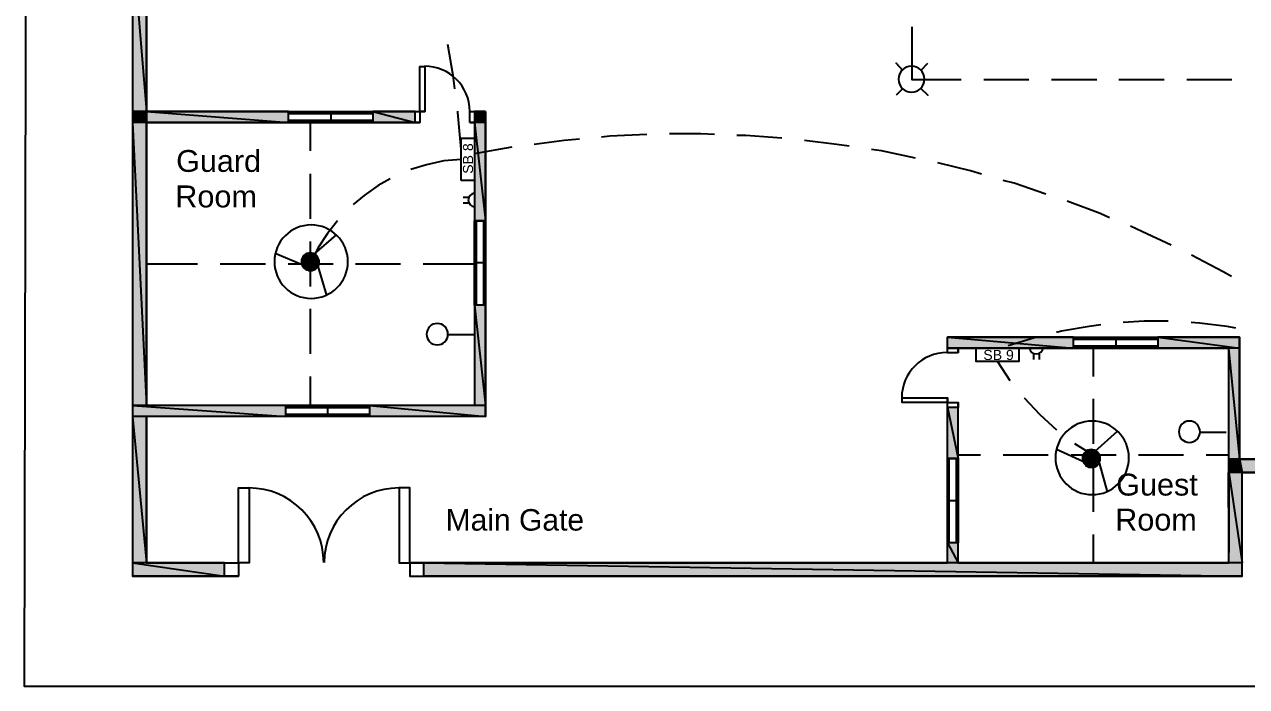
# Model space of a CAD drawing. Header units: millimetres. Extents: x 328 to 573, y 11 to 208.
# Drawn here: x 327.9 to 437, y 11.1 to 70.3 of the extents above; entities that cross this region are included whole.
import ezdxf

# ---------------------------------------------------------------- set-up
doc = ezdxf.new("R2010")
doc.units = ezdxf.units.MM
doc.styles.add('Arial$001H0', font='arial.ttf')

msp = doc.modelspace()

# ---------------------------------------------------------------- hatches: boundary and pattern name
at = {"true_color": 0x636466}
h = msp.add_hatch(color=251, dxfattribs=at)
h.paths.add_polyline_path([(338.8, 77.59), (337.57, 77.59), (338.8, 62.48)])
h.paths.add_polyline_path([(337.57, 77.59), (338.8, 62.48), (337.57, 62.48)])
h = msp.add_hatch(color=251, dxfattribs=at)
h.paths.add_polyline_path([(338.8, 62.48), (337.57, 62.48), (338.8, 61.51)])
h.paths.add_polyline_path([(337.57, 62.48), (338.8, 61.51), (337.57, 61.51)])
h = msp.add_hatch(color=251, dxfattribs=at)
h.paths.add_polyline_path([(351.5, 62.48), (338.8, 62.48), (351.5, 61.51)])
h.paths.add_polyline_path([(338.8, 62.48), (351.5, 61.51), (338.8, 61.51)])
h = msp.add_hatch(color=251, dxfattribs=at)
h.paths.add_polyline_path([(362.8, 62.48), (359.03, 62.48), (362.8, 61.51)])
h.paths.add_polyline_path([(359.03, 62.48), (362.8, 61.51), (359.03, 61.51)])
h = msp.add_hatch(color=251, dxfattribs=at)
h.paths.add_polyline_path([(369.06, 62.48), (368.09, 62.48), (369.06, 61.51)])
h.paths.add_polyline_path([(368.09, 62.48), (369.06, 61.51), (368.09, 61.51)])
h = msp.add_hatch(color=251, dxfattribs=at)
h.paths.add_polyline_path([(338.8, 61.51), (337.57, 61.51), (338.8, 36.23)])
h.paths.add_polyline_path([(337.57, 61.51), (338.8, 36.23), (337.57, 36.23)])
h = msp.add_hatch(color=251, dxfattribs=at)
h.paths.add_polyline_path([(369.06, 61.51), (368.09, 61.51), (369.06, 52.74)])
h.paths.add_polyline_path([(368.09, 61.51), (369.06, 52.74), (368.09, 52.74)])
at = {"true_color": 0x000007}
h = msp.add_hatch(color=7, dxfattribs=at)
h.paths.add_polyline_path([(353.44, 49.31), (352.72, 49.31), (353.44, 49.19)])
h.paths.add_polyline_path([(352.72, 49.31), (353.44, 49.19), (352.68, 49.19)])
h = msp.add_hatch(color=7, dxfattribs=at)
h.paths.add_polyline_path([(353.44, 49.19), (352.68, 49.19), (353.44, 49.06)])
h.paths.add_polyline_path([(352.68, 49.19), (353.44, 49.06), (352.68, 49.06)])
h = msp.add_hatch(color=7, dxfattribs=at)
h.paths.add_polyline_path([(353.44, 49.44), (352.77, 49.44), (353.44, 49.31)])
h.paths.add_polyline_path([(352.77, 49.44), (353.44, 49.31), (352.72, 49.31)])
h = msp.add_hatch(color=7, dxfattribs=at)
h.paths.add_polyline_path([(353.44, 49.57), (352.85, 49.57), (353.44, 49.44)])
h.paths.add_polyline_path([(352.85, 49.57), (353.44, 49.44), (352.77, 49.44)])
h = msp.add_hatch(color=7, dxfattribs=at)
h.paths.add_polyline_path([(353.44, 49.65), (352.94, 49.65), (353.44, 49.57)])
h.paths.add_polyline_path([(352.94, 49.65), (353.44, 49.57), (352.85, 49.57)])
h = msp.add_hatch(color=7, dxfattribs=at)
h.paths.add_polyline_path([(353.44, 49.74), (353.06, 49.74), (353.44, 49.65)])
h.paths.add_polyline_path([(353.06, 49.74), (353.44, 49.65), (352.94, 49.65)])
h = msp.add_hatch(color=7, dxfattribs=at)
h.paths.add_polyline_path([(353.44, 49.78), (353.19, 49.78), (353.44, 49.74)])
h.paths.add_polyline_path([(353.19, 49.78), (353.44, 49.74), (353.06, 49.74)])
h = msp.add_hatch(color=7, dxfattribs=at)
h.paths.add_polyline_path([(353.44, 49.82), (353.32, 49.82), (353.44, 49.78)])
h.paths.add_polyline_path([(353.32, 49.82), (353.44, 49.78), (353.19, 49.78)])
h = msp.add_hatch(color=7, dxfattribs=at)
h.paths.add_polyline_path([(353.57, 49.82), (353.44, 49.82), (353.7, 49.78)])
h.paths.add_polyline_path([(353.44, 49.82), (353.7, 49.78), (353.44, 49.78)])
h = msp.add_hatch(color=7, dxfattribs=at)
h.paths.add_polyline_path([(353.7, 49.78), (353.44, 49.78), (353.82, 49.74)])
h.paths.add_polyline_path([(353.44, 49.78), (353.82, 49.74), (353.44, 49.74)])
h = msp.add_hatch(color=7, dxfattribs=at)
h.paths.add_polyline_path([(353.82, 49.74), (353.44, 49.74), (353.82, 49.65)])
h.paths.add_polyline_path([(353.44, 49.74), (353.82, 49.65), (353.44, 49.65)])
h = msp.add_hatch(color=7, dxfattribs=at)
h.paths.add_polyline_path([(353.82, 49.65), (353.44, 49.65), (353.65, 49.31)])
h.paths.add_polyline_path([(353.44, 49.65), (353.65, 49.31), (353.44, 49.31)])
h = msp.add_hatch(color=7, dxfattribs=at)
h.paths.add_polyline_path([(353.65, 49.31), (353.44, 49.31), (353.57, 49.19)])
h.paths.add_polyline_path([(353.44, 49.31), (353.57, 49.19), (353.44, 49.19)])
h = msp.add_hatch(color=7, dxfattribs=at)
h.paths.add_polyline_path([(353.57, 49.19), (353.44, 49.19), (353.53, 49.06)])
h.paths.add_polyline_path([(353.44, 49.19), (353.53, 49.06), (353.44, 49.06)])
h = msp.add_hatch(color=7, dxfattribs=at)
h.paths.add_polyline_path([(354.21, 49.19), (353.57, 49.19), (354.21, 49.06)])
h.paths.add_polyline_path([(353.57, 49.19), (354.21, 49.06), (353.53, 49.06)])
h = msp.add_hatch(color=7, dxfattribs=at)
h.paths.add_polyline_path([(354.16, 49.31), (353.65, 49.31), (354.21, 49.19)])
h.paths.add_polyline_path([(353.65, 49.31), (354.21, 49.19), (353.57, 49.19)])
h = msp.add_hatch(color=7, dxfattribs=at)
h.paths.add_polyline_path([(354.12, 49.44), (353.7, 49.44), (354.16, 49.31)])
h.paths.add_polyline_path([(353.7, 49.44), (354.16, 49.31), (353.65, 49.31)])
h = msp.add_hatch(color=7, dxfattribs=at)
h.paths.add_polyline_path([(354.04, 49.57), (353.74, 49.57), (354.12, 49.44)])
h.paths.add_polyline_path([(353.74, 49.57), (354.12, 49.44), (353.7, 49.44)])
h = msp.add_hatch(color=7, dxfattribs=at)
h.paths.add_polyline_path([(353.95, 49.65), (353.82, 49.65), (354.04, 49.57)])
h.paths.add_polyline_path([(353.82, 49.65), (354.04, 49.57), (353.74, 49.57)])
for points in [[(353.82, 49.74), (353.95, 49.65), (353.82, 49.65)], [(353.44, 48.98), (353.49, 48.98), (353.44, 48.89)], [(423.17, 31.87), (423.34, 31.87), (423.34, 31.79)], [(423.34, 30.77), (423.46, 30.77), (423.38, 30.73)]]:
    msp.add_hatch(color=7, dxfattribs=at).paths.add_polyline_path(points)
h = msp.add_hatch(color=7, dxfattribs=at)
h.paths.add_polyline_path([(353.44, 49.06), (352.68, 49.06), (353.44, 48.98)])
h.paths.add_polyline_path([(352.68, 49.06), (353.44, 48.98), (352.68, 48.98)])
h = msp.add_hatch(color=7, dxfattribs=at)
h.paths.add_polyline_path([(353.44, 48.98), (352.68, 48.98), (353.44, 48.89)])
h.paths.add_polyline_path([(352.68, 48.98), (353.44, 48.89), (352.68, 48.89)])
h = msp.add_hatch(color=7, dxfattribs=at)
h.paths.add_polyline_path([(353.44, 48.89), (352.68, 48.89), (353.44, 48.72)])
h.paths.add_polyline_path([(352.68, 48.89), (353.44, 48.72), (352.72, 48.72)])
h = msp.add_hatch(color=7, dxfattribs=at)
h.paths.add_polyline_path([(353.44, 48.72), (352.72, 48.72), (353.44, 48.59)])
h.paths.add_polyline_path([(352.72, 48.72), (353.44, 48.59), (352.81, 48.59)])
h = msp.add_hatch(color=7, dxfattribs=at)
h.paths.add_polyline_path([(353.44, 48.59), (352.81, 48.59), (353.44, 48.51)])
h.paths.add_polyline_path([(352.81, 48.59), (353.44, 48.51), (352.89, 48.51)])
h = msp.add_hatch(color=7, dxfattribs=at)
h.paths.add_polyline_path([(353.44, 48.51), (352.89, 48.51), (353.44, 48.38)])
h.paths.add_polyline_path([(352.89, 48.51), (353.44, 48.38), (353.02, 48.38)])
h = msp.add_hatch(color=7, dxfattribs=at)
h.paths.add_polyline_path([(353.44, 48.38), (353.02, 48.38), (353.44, 48.34)])
h.paths.add_polyline_path([(353.02, 48.38), (353.44, 48.34), (353.15, 48.34)])
h = msp.add_hatch(color=7, dxfattribs=at)
h.paths.add_polyline_path([(353.44, 48.34), (353.15, 48.34), (353.44, 48.3)])
h.paths.add_polyline_path([(353.15, 48.34), (353.44, 48.3), (353.27, 48.3)])
h = msp.add_hatch(color=7, dxfattribs=at)
h.paths.add_polyline_path([(353.44, 48.3), (353.27, 48.3)])
h.paths.add_polyline_path([(353.27, 48.3), (353.44, 48.3), (353.32, 48.3)])
h = msp.add_hatch(color=7, dxfattribs=at)
h.paths.add_polyline_path([(353.32, 48.3), (353.44, 48.3), (353.44, 48.26)])
h.paths.add_polyline_path([(353.44, 48.3), (353.44, 48.26), (353.57, 48.3)])
h = msp.add_hatch(color=7, dxfattribs=at)
h.paths.add_polyline_path([(353.53, 49.06), (353.44, 49.06), (353.49, 48.98)])
h.paths.add_polyline_path([(353.44, 49.06), (353.49, 48.98), (353.44, 48.98)])
h = msp.add_hatch(color=7, dxfattribs=at)
h.paths.add_polyline_path([(354.21, 48.98), (353.49, 48.98), (354.21, 48.89)])
h.paths.add_polyline_path([(353.49, 48.98), (354.21, 48.89), (353.44, 48.89)])
h = msp.add_hatch(color=7, dxfattribs=at)
h.paths.add_polyline_path([(354.21, 48.89), (353.44, 48.89), (354.16, 48.72)])
h.paths.add_polyline_path([(353.44, 48.89), (354.16, 48.72), (353.44, 48.72)])
h = msp.add_hatch(color=7, dxfattribs=at)
h.paths.add_polyline_path([(354.16, 48.72), (353.44, 48.72), (354.08, 48.59)])
h.paths.add_polyline_path([(353.44, 48.72), (354.08, 48.59), (353.44, 48.59)])
h = msp.add_hatch(color=7, dxfattribs=at)
h.paths.add_polyline_path([(354.08, 48.59), (353.44, 48.59), (353.99, 48.51)])
h.paths.add_polyline_path([(353.44, 48.59), (353.99, 48.51), (353.44, 48.51)])
h = msp.add_hatch(color=7, dxfattribs=at)
h.paths.add_polyline_path([(353.99, 48.51), (353.44, 48.51), (353.87, 48.38)])
h.paths.add_polyline_path([(353.44, 48.51), (353.87, 48.38), (353.44, 48.38)])
h = msp.add_hatch(color=7, dxfattribs=at)
h.paths.add_polyline_path([(353.87, 48.38), (353.44, 48.38), (353.74, 48.34)])
h.paths.add_polyline_path([(353.44, 48.38), (353.74, 48.34), (353.44, 48.34)])
h = msp.add_hatch(color=7, dxfattribs=at)
h.paths.add_polyline_path([(353.74, 48.34), (353.44, 48.34), (353.61, 48.3)])
h.paths.add_polyline_path([(353.44, 48.34), (353.61, 48.3), (353.44, 48.3)])
h = msp.add_hatch(color=7, dxfattribs=at)
h.paths.add_polyline_path([(353.57, 48.3), (353.44, 48.3)])
h.paths.add_polyline_path([(353.57, 48.3), (353.44, 48.3), (353.61, 48.3)])
h = msp.add_hatch(color=7, dxfattribs=at)
h.paths.add_polyline_path([(354.21, 49.06), (353.53, 49.06), (354.21, 48.98)])
h.paths.add_polyline_path([(353.53, 49.06), (354.21, 48.98), (353.49, 48.98)])
at = {"true_color": 0x636466}
h = msp.add_hatch(color=251, dxfattribs=at)
h.paths.add_polyline_path([(369.06, 45.21), (368.09, 45.21), (369.06, 36.23)])
h.paths.add_polyline_path([(368.09, 45.21), (369.06, 36.23), (368.09, 36.23)])
h = msp.add_hatch(color=251, dxfattribs=at)
h.paths.add_polyline_path([(421.56, 42.33), (410.3, 42.33), (421.56, 41.36)])
h.paths.add_polyline_path([(410.3, 42.33), (421.56, 41.36), (410.3, 41.36)])
h = msp.add_hatch(color=251, dxfattribs=at)
h.paths.add_polyline_path([(436.37, 42.33), (429.09, 42.33), (436.37, 41.36)])
h.paths.add_polyline_path([(429.09, 42.33), (436.37, 41.36), (429.09, 41.36)])
h = msp.add_hatch(color=251, dxfattribs=at)
h.paths.add_polyline_path([(436.37, 41.36), (435.4, 41.36), (436.37, 31.45)])
h.paths.add_polyline_path([(435.4, 41.36), (436.37, 31.45), (435.4, 31.45)])
h = msp.add_hatch(color=251, dxfattribs=at)
h.paths.add_polyline_path([(351.24, 36.23), (337.57, 36.23), (351.24, 35.26)])
h.paths.add_polyline_path([(337.57, 36.23), (351.24, 35.26), (337.57, 35.26)])
h = msp.add_hatch(color=251, dxfattribs=at)
h.paths.add_polyline_path([(369.06, 36.23), (358.73, 36.23), (369.06, 35.26)])
h.paths.add_polyline_path([(358.73, 36.23), (369.06, 35.26), (358.73, 35.26)])
h = msp.add_hatch(color=251, dxfattribs=at)
h.paths.add_polyline_path([(411.27, 36.06), (410.3, 36.06), (411.27, 31.49)])
h.paths.add_polyline_path([(410.3, 36.06), (411.27, 31.49), (410.3, 31.49)])
h = msp.add_hatch(color=251, dxfattribs=at)
h.paths.add_polyline_path([(338.8, 35.26), (337.57, 35.26), (338.8, 22.18)])
h.paths.add_polyline_path([(337.57, 35.26), (338.8, 22.18), (337.57, 22.18)])
at = {"true_color": 0x000007}
h = msp.add_hatch(color=7, dxfattribs=at)
h.paths.add_polyline_path([(423.34, 31.79), (422.45, 31.79), (423.34, 31.62)])
h.paths.add_polyline_path([(422.45, 31.79), (423.34, 31.62), (422.4, 31.62)])
h = msp.add_hatch(color=7, dxfattribs=at)
h.paths.add_polyline_path([(423.17, 31.87), (422.49, 31.87), (423.34, 31.79)])
h.paths.add_polyline_path([(422.49, 31.87), (423.34, 31.79), (422.45, 31.79)])
h = msp.add_hatch(color=7, dxfattribs=at)
h.paths.add_polyline_path([(423, 32), (422.57, 32), (423.12, 31.92)])
h.paths.add_polyline_path([(422.57, 32), (423.12, 31.92), (422.49, 31.92)])
h = msp.add_hatch(color=7, dxfattribs=at)
h.paths.add_polyline_path([(423.12, 31.92), (422.49, 31.92), (423.17, 31.87)])
h.paths.add_polyline_path([(422.49, 31.92), (423.17, 31.87), (422.49, 31.87)])
h = msp.add_hatch(color=7, dxfattribs=at)
h.paths.add_polyline_path([(422.95, 32.04), (422.62, 32.04), (423, 32)])
h.paths.add_polyline_path([(422.62, 32.04), (423, 32), (422.57, 32)])
h = msp.add_hatch(color=7, dxfattribs=at)
h.paths.add_polyline_path([(422.87, 32.08), (422.66, 32.08), (422.95, 32.04)])
h.paths.add_polyline_path([(422.66, 32.08), (422.95, 32.04), (422.62, 32.04)])
h = msp.add_hatch(color=7, dxfattribs=at)
h.paths.add_polyline_path([(422.79, 32.13), (422.7, 32.13), (422.87, 32.08)])
h.paths.add_polyline_path([(422.7, 32.13), (422.87, 32.08), (422.66, 32.08)])
h = msp.add_hatch(color=7, dxfattribs=at)
h.paths.add_polyline_path([(423.34, 32.21), (422.83, 32.21), (423.34, 32.13)])
h.paths.add_polyline_path([(422.83, 32.21), (423.34, 32.13), (422.74, 32.13)])
h = msp.add_hatch(color=7, dxfattribs=at)
h.paths.add_polyline_path([(423.34, 32.13), (422.74, 32.13)])
h.paths.add_polyline_path([(422.74, 32.13), (423.34, 32.13), (422.79, 32.13)])
h = msp.add_hatch(color=7, dxfattribs=at)
h.paths.add_polyline_path([(423.34, 32.13), (422.79, 32.13), (423.34, 32.08)])
h.paths.add_polyline_path([(422.79, 32.13), (423.34, 32.08), (422.87, 32.08)])
h = msp.add_hatch(color=7, dxfattribs=at)
h.paths.add_polyline_path([(423.34, 32.25), (422.95, 32.25), (423.34, 32.21)])
h.paths.add_polyline_path([(422.95, 32.25), (423.34, 32.21), (422.83, 32.21)])
h = msp.add_hatch(color=7, dxfattribs=at)
h.paths.add_polyline_path([(423.34, 32.08), (422.87, 32.08), (423.34, 32.04)])
h.paths.add_polyline_path([(422.87, 32.08), (423.34, 32.04), (422.95, 32.04)])
h = msp.add_hatch(color=7, dxfattribs=at)
h.paths.add_polyline_path([(423.21, 32.25), (423.08, 32.25), (423.34, 32.25)])
h.paths.add_polyline_path([(423.08, 32.25), (423.34, 32.25), (423, 32.25)])
h.paths.add_polyline_path([(423.34, 32.25), (423, 32.25), (422.95, 32.25)])
h = msp.add_hatch(color=7, dxfattribs=at)
h.paths.add_polyline_path([(423.34, 32.04), (422.95, 32.04), (423.34, 32)])
h.paths.add_polyline_path([(422.95, 32.04), (423.34, 32), (423, 32)])
h = msp.add_hatch(color=7, dxfattribs=at)
h.paths.add_polyline_path([(423.34, 32), (423, 32), (423.34, 31.92)])
h.paths.add_polyline_path([(423, 32), (423.34, 31.92), (423.12, 31.92)])
h = msp.add_hatch(color=7, dxfattribs=at)
h.paths.add_polyline_path([(423.34, 31.92), (423.12, 31.92), (423.34, 31.87)])
h.paths.add_polyline_path([(423.12, 31.92), (423.34, 31.87), (423.17, 31.87)])
h = msp.add_hatch(color=7, dxfattribs=at)
h.paths.add_polyline_path([(423.46, 32.21), (423.34, 32.25)])
h.paths.add_polyline_path([(423.34, 32.25), (423.46, 32.21), (423.34, 32.21)])
h = msp.add_hatch(color=7, dxfattribs=at)
h.paths.add_polyline_path([(423.46, 32.21), (423.34, 32.21), (423.59, 32.13)])
h.paths.add_polyline_path([(423.34, 32.21), (423.59, 32.13), (423.34, 32.13)])
h = msp.add_hatch(color=7, dxfattribs=at)
h.paths.add_polyline_path([(423.63, 32.13), (423.34, 32.13)])
h.paths.add_polyline_path([(423.63, 32.13), (423.34, 32.13), (423.59, 32.13)])
h = msp.add_hatch(color=7, dxfattribs=at)
h.paths.add_polyline_path([(423.63, 32.13), (423.34, 32.13), (423.67, 32.08)])
h.paths.add_polyline_path([(423.34, 32.13), (423.67, 32.08), (423.34, 32.08)])
h = msp.add_hatch(color=7, dxfattribs=at)
h.paths.add_polyline_path([(423.67, 32.08), (423.34, 32.08), (423.72, 32.04)])
h.paths.add_polyline_path([(423.34, 32.08), (423.72, 32.04), (423.34, 32.04)])
h = msp.add_hatch(color=7, dxfattribs=at)
h.paths.add_polyline_path([(423.72, 32.04), (423.34, 32.04), (423.76, 32)])
h.paths.add_polyline_path([(423.34, 32.04), (423.76, 32), (423.34, 32)])
h = msp.add_hatch(color=7, dxfattribs=at)
h.paths.add_polyline_path([(423.76, 32), (423.34, 32), (423.8, 31.92)])
h.paths.add_polyline_path([(423.34, 32), (423.8, 31.92), (423.34, 31.92)])
h = msp.add_hatch(color=7, dxfattribs=at)
h.paths.add_polyline_path([(423.8, 31.92), (423.34, 31.92), (423.84, 31.87)])
h.paths.add_polyline_path([(423.34, 31.92), (423.84, 31.87), (423.34, 31.87)])
h = msp.add_hatch(color=7, dxfattribs=at)
h.paths.add_polyline_path([(423.84, 31.87), (423.34, 31.87), (423.89, 31.79)])
h.paths.add_polyline_path([(423.34, 31.87), (423.89, 31.79), (423.34, 31.79)])
h = msp.add_hatch(color=7, dxfattribs=at)
h.paths.add_polyline_path([(423.89, 31.79), (423.34, 31.79), (423.93, 31.62)])
h.paths.add_polyline_path([(423.34, 31.79), (423.93, 31.62), (423.34, 31.62)])
h = msp.add_hatch(color=7, dxfattribs=at)
h.paths.add_polyline_path([(423.34, 31.62), (422.4, 31.62), (423.34, 31.49)])
h.paths.add_polyline_path([(422.4, 31.62), (423.34, 31.49), (422.36, 31.49)])
h = msp.add_hatch(color=7, dxfattribs=at)
h.paths.add_polyline_path([(423.34, 31.49), (422.36, 31.49), (423.34, 31.37)])
h.paths.add_polyline_path([(422.36, 31.49), (423.34, 31.37), (422.4, 31.37)])
h = msp.add_hatch(color=7, dxfattribs=at)
h.paths.add_polyline_path([(423.34, 31.37), (422.4, 31.37), (423.34, 31.2)])
h.paths.add_polyline_path([(422.4, 31.37), (423.34, 31.2), (422.45, 31.2)])
h = msp.add_hatch(color=7, dxfattribs=at)
h.paths.add_polyline_path([(423.34, 31.2), (422.45, 31.2), (423.34, 31.07)])
h.paths.add_polyline_path([(422.45, 31.2), (423.34, 31.07), (422.49, 31.07)])
h = msp.add_hatch(color=7, dxfattribs=at)
h.paths.add_polyline_path([(423.34, 31.07), (422.49, 31.07), (423.34, 30.98)])
h.paths.add_polyline_path([(422.49, 31.07), (423.34, 30.98), (422.57, 30.98)])
h = msp.add_hatch(color=7, dxfattribs=at)
h.paths.add_polyline_path([(423.34, 30.98), (422.57, 30.98), (423.34, 30.86)])
h.paths.add_polyline_path([(422.57, 30.98), (423.34, 30.86), (422.66, 30.86)])
h = msp.add_hatch(color=7, dxfattribs=at)
h.paths.add_polyline_path([(423.34, 30.86), (422.66, 30.86), (423.34, 30.81)])
h.paths.add_polyline_path([(422.66, 30.86), (423.34, 30.81), (422.79, 30.81)])
h = msp.add_hatch(color=7, dxfattribs=at)
h.paths.add_polyline_path([(423.34, 30.81), (422.79, 30.81), (423.34, 30.73)])
h.paths.add_polyline_path([(422.79, 30.81), (423.34, 30.73), (422.91, 30.73)])
h.paths.add_polyline_path([(423.34, 30.73), (422.91, 30.73), (423, 30.73)])
h = msp.add_hatch(color=7, dxfattribs=at)
h.paths.add_polyline_path([(423, 30.73), (423.08, 30.73), (423.25, 30.73)])
h.paths.add_polyline_path([(423.08, 30.73), (423.25, 30.73), (423.21, 30.69)])
h = msp.add_hatch(color=7, dxfattribs=at)
h.paths.add_polyline_path([(423.93, 31.62), (423.34, 31.62), (423.93, 31.49)])
h.paths.add_polyline_path([(423.34, 31.62), (423.93, 31.49), (423.34, 31.49)])
h = msp.add_hatch(color=7, dxfattribs=at)
h.paths.add_polyline_path([(423.93, 31.49), (423.34, 31.49), (423.93, 31.32)])
h.paths.add_polyline_path([(423.34, 31.49), (423.93, 31.32), (423.34, 31.32)])
h = msp.add_hatch(color=7, dxfattribs=at)
h.paths.add_polyline_path([(423.93, 31.32), (423.34, 31.32), (423.89, 31.2)])
h.paths.add_polyline_path([(423.34, 31.32), (423.89, 31.2), (423.34, 31.2)])
h = msp.add_hatch(color=7, dxfattribs=at)
h.paths.add_polyline_path([(423.89, 31.2), (423.34, 31.2), (423.8, 31.07)])
h.paths.add_polyline_path([(423.34, 31.2), (423.8, 31.07), (423.34, 31.07)])
h = msp.add_hatch(color=7, dxfattribs=at)
h.paths.add_polyline_path([(423.8, 31.07), (423.34, 31.07), (423.72, 30.94)])
h.paths.add_polyline_path([(423.34, 31.07), (423.72, 30.94), (423.34, 30.94)])
h = msp.add_hatch(color=7, dxfattribs=at)
h.paths.add_polyline_path([(423.72, 30.94), (423.34, 30.94), (423.63, 30.86)])
h.paths.add_polyline_path([(423.34, 30.94), (423.63, 30.86), (423.34, 30.86)])
h = msp.add_hatch(color=7, dxfattribs=at)
h.paths.add_polyline_path([(423.63, 30.86), (423.34, 30.86), (423.46, 30.77)])
h.paths.add_polyline_path([(423.34, 30.86), (423.46, 30.77), (423.34, 30.77)])
h = msp.add_hatch(color=7, dxfattribs=at)
h.paths.add_polyline_path([(423.38, 30.73), (423.34, 30.73)])
h.paths.add_polyline_path([(423.38, 30.73), (423.34, 30.73), (423.34, 30.77)])
at = {"true_color": 0x636466}
h = msp.add_hatch(color=251, dxfattribs=at)
h.paths.add_polyline_path([(435.44, 31.45), (435.4, 31.45), (435.44, 30.26)])
h.paths.add_polyline_path([(435.4, 31.45), (435.44, 30.26), (435.4, 30.26)])
h = msp.add_hatch(color=251, dxfattribs=at)
h.paths.add_polyline_path([(436.37, 31.45), (435.44, 31.45), (436.63, 30.26)])
h.paths.add_polyline_path([(435.44, 31.45), (436.63, 30.26), (435.44, 30.26)])
h = msp.add_hatch(color=251, dxfattribs=at)
h.paths.add_polyline_path([(524.05, 31.45), (436.37, 31.45), (524.05, 30.26)])
h.paths.add_polyline_path([(436.37, 31.45), (524.05, 30.26), (436.63, 30.26)])
h = msp.add_hatch(color=251, dxfattribs=at)
h.paths.add_polyline_path([(435.4, 30.26), (435.4, 23.96), (435.44, 23.96)])
h.paths.add_polyline_path([(435.4, 23.96), (435.44, 23.96), (435.4, 22.18)])
msp.add_hatch(color=251, dxfattribs=at).paths.add_polyline_path([(435.4, 30.26), (435.44, 30.26), (435.44, 23.96)])
h = msp.add_hatch(color=251, dxfattribs=at)
h.paths.add_polyline_path([(436.63, 30.26), (435.44, 30.26), (436.63, 22.18)])
h.paths.add_polyline_path([(435.44, 30.26), (436.63, 22.18), (435.44, 22.18)])
h = msp.add_hatch(color=251, dxfattribs=at)
h.paths.add_polyline_path([(411.27, 23.96), (410.3, 23.96), (411.27, 22.18)])
h.paths.add_polyline_path([(410.3, 23.96), (411.27, 22.18), (410.3, 22.18)])
h = msp.add_hatch(color=251, dxfattribs=at)
h.paths.add_polyline_path([(345.78, 22.18), (337.57, 22.18), (345.78, 20.99)])
h.paths.add_polyline_path([(337.57, 22.18), (345.78, 20.99), (337.57, 20.99)])
h = msp.add_hatch(color=251, dxfattribs=at)
h.paths.add_polyline_path([(436.63, 22.18), (363.56, 22.18), (436.63, 20.99)])
h.paths.add_polyline_path([(363.56, 22.18), (436.63, 20.99), (363.56, 20.99)])

# ---------------------------------------------------------------- linework, layer by layer
at = {"color": 7, "linetype": 'Continuous', "lineweight": 25, "true_color": 0x000007}
for p, q in [((338.8, 77.59), (338.8, 62.48)), ((407.93, 66.16), (408.56, 66.8)), ((406.32, 64.55), (405.72, 63.96)), ((338.8, 62.48), (363.65, 62.48)), ((367.67, 62.48), (369.06, 62.48)), ((369.06, 62.48), (369.06, 35.26)), ((338.8, 61.51), (338.8, 36.23)), ((338.8, 61.51), (363.22, 61.51)), ((367.67, 61.51), (368.09, 61.51)), ((368.09, 61.51), (368.09, 36.23)), ((367.62, 54.82), (367.07, 54.82)), ((368.09, 55.5), (368.09, 53.63)), ((367.62, 54.31), (367.07, 54.31)), ((353.78, 49.74), (355.77, 51.47)), ((352.72, 48.81), (350.31, 49.82)), ((354.12, 48.68), (354.88, 46.05)), ((365.76, 42.58), (368.05, 42.58)), ((417.32, 41.36), (419.19, 41.36)), ((418, 40.89), (418, 40.34)), ((418.51, 40.89), (418.51, 40.34)), ((410.3, 22.18), (410.3, 36.91)), ((369.06, 35.26), (338.8, 35.26)), ((423.5, 32.17), (425.49, 33.95)), ((432.9, 33.86), (435.19, 33.86)), ((422.4, 31.24), (420.03, 32.3)), ((423.84, 31.11), (424.56, 28.53)), ((362.33, 22.18), (410.3, 22.18))]:
    msp.add_line(p, q, dxfattribs=at)
at = {"color": 5, "linetype": 'Continuous', "lineweight": 25, "true_color": 0x000005}
for p, q in [((413.56, 65.36), (417.58, 65.36)), ((419.61, 65.36), (423.63, 65.36)), ((425.62, 65.36), (429.64, 65.36)), ((431.68, 65.36), (435.7, 65.36)), ((353.44, 58.97), (353.44, 61.51)), ((353.44, 52.91), (353.44, 56.93)), ((353.44, 46.86), (353.44, 50.88)), ((338.8, 48.89), (343.37, 48.89)), ((345.4, 48.89), (349.42, 48.89)), ((351.45, 48.89), (355.48, 48.89)), ((357.46, 48.89), (361.49, 48.89)), ((363.52, 48.89), (368.09, 48.89)), ((353.44, 40.85), (353.44, 44.87)), ((423.34, 38.82), (423.34, 41.36)), ((414.78, 40.17), (415.88, 38.48)), ((353.44, 36.23), (353.44, 38.82)), ((423.34, 32.8), (423.34, 36.83)), ((421.64, 32.85), (423.34, 31.79)), ((413.26, 31.79), (411.27, 31.79)), ((419.31, 31.79), (415.29, 31.79)), ((425.37, 31.79), (421.35, 31.79)), ((431.38, 31.79), (427.36, 31.79)), ((435.4, 31.79), (433.41, 31.79)), ((423.34, 26.75), (423.34, 30.77)), ((423.34, 22.18), (423.34, 24.72))]:
    msp.add_line(p, q, dxfattribs=at)
at = {"color": 8, "linetype": 'Continuous', "lineweight": 25, "true_color": 0x000008}
for p, q in [((338.8, 62.48), (338.8, 61.51)), ((338.8, 61.51), (337.57, 61.51)), ((338.8, 36.23), (337.57, 36.23)), ((436.37, 31.45), (436.63, 30.26))]:
    msp.add_line(p, q, dxfattribs=at)
at = {"color": 3, "linetype": 'Continuous', "lineweight": 25, "true_color": 0x000003}
for p, q in [((351.5, 62.48), (359.03, 62.48)), ((351.5, 61.51), (351.5, 62.48)), ((351.5, 62.31), (359.03, 62.31)), ((355.26, 62.31), (355.26, 61.68)), ((359.03, 61.68), (351.5, 61.68)), ((368.09, 52.74), (369.06, 52.74)), ((368.26, 45.21), (368.26, 52.74)), ((368.89, 52.74), (368.89, 45.21)), ((369.06, 52.74), (369.06, 45.21)), ((368.89, 48.98), (368.26, 48.98)), ((421.56, 42.33), (429.09, 42.33)), ((421.56, 41.36), (421.56, 42.33)), ((421.56, 42.16), (429.09, 42.16)), ((429.09, 41.53), (421.56, 41.53)), ((425.33, 42.16), (425.33, 41.53)), ((351.24, 36.23), (358.73, 36.23)), ((351.24, 35.26), (351.24, 36.23)), ((351.24, 36.06), (358.73, 36.06)), ((354.97, 36.06), (354.97, 35.43)), ((358.73, 35.43), (351.24, 35.43)), ((410.3, 31.49), (411.27, 31.49)), ((410.47, 23.96), (410.47, 31.49)), ((411.1, 31.49), (411.1, 23.96)), ((411.27, 31.49), (411.27, 23.96)), ((411.1, 27.72), (410.47, 27.72))]:
    msp.add_line(p, q, dxfattribs=at)
at = {"color": 1, "linetype": 'Continuous', "lineweight": 25, "true_color": 0x000001}
for p, q in [((371.43, 59.31), (368.05, 58.71)), ((418.09, 42.29), (415.72, 41.57))]:
    msp.add_line(p, q, dxfattribs=at)
at = {"color": 7, "linetype": 'Continuous', "lineweight": 25, "true_color": 0x000007}
for points in [[(328.34, 208.23), (572.86, 208.23), (572.86, 11.13), (327.92, 11.13)], [(406.32, 66.16), (405.72, 66.8)], [(407.93, 64.55), (408.56, 63.96)], [(366.91, 56.34), (366.91, 60.11), (368.09, 60.11), (368.09, 56.34)], [(412.88, 41.36), (416.69, 41.36), (416.69, 40.17), (412.88, 40.17)]]:
    msp.add_lwpolyline(points, close=True, dxfattribs=at)
for points in [[(337.57, 203.32), (337.57, 120.35), (346.84, 120.35), (346.84, 103.92), (337.57, 103.92), (337.57, 20.99), (347.01, 20.99)], [(436.37, 31.45), (553.89, 31.45), (553.89, 121.58)], [(362.33, 20.99), (436.63, 20.99), (436.63, 30.26), (555.08, 30.26), (555.08, 120.35)], [(368.09, 36.23), (338.8, 36.23), (338.8, 61.51)], [(410.3, 40.93), (410.3, 42.33), (436.37, 42.33), (436.37, 31.45)], [(411.27, 40.93), (411.27, 41.36), (435.4, 41.36), (435.4, 22.18), (411.27, 22.18), (411.27, 36.49)], [(338.8, 35.26), (338.8, 22.18), (347.01, 22.18)], [(411.27, 22.18), (435.44, 22.18), (435.44, 31.45)]]:
    msp.add_lwpolyline(points, dxfattribs=at)
at = {"color": 251, "linetype": 'Continuous', "lineweight": -2, "true_color": 0x636466}
for points in [[(338.8, 77.59), (337.57, 77.59), (338.8, 62.48)], [(338.8, 62.48), (337.57, 62.48), (338.8, 61.51)], [(351.5, 62.48), (338.8, 62.48), (351.5, 61.51)], [(362.8, 62.48), (359.03, 62.48), (362.8, 61.51)], [(369.06, 62.48), (368.09, 62.48), (369.06, 61.51)], [(338.8, 61.51), (337.57, 61.51), (338.8, 36.23)], [(369.06, 61.51), (368.09, 61.51), (369.06, 52.74)], [(369.06, 45.21), (368.09, 45.21), (369.06, 36.23)], [(421.56, 42.33), (410.3, 42.33), (421.56, 41.36)], [(436.37, 42.33), (429.09, 42.33), (436.37, 41.36)], [(436.37, 41.36), (435.4, 41.36), (436.37, 31.45)], [(351.24, 36.23), (337.57, 36.23), (351.24, 35.26)], [(369.06, 36.23), (358.73, 36.23), (369.06, 35.26)], [(411.27, 36.06), (410.3, 36.06), (411.27, 31.49)], [(338.8, 35.26), (337.57, 35.26), (338.8, 22.18)], [(435.44, 31.45), (435.4, 31.45), (435.44, 30.26)], [(436.37, 31.45), (435.44, 31.45), (436.63, 30.26)], [(524.05, 31.45), (436.37, 31.45), (524.05, 30.26)], [(435.4, 30.26), (435.4, 23.96), (435.44, 23.96)], [(436.63, 30.26), (435.44, 30.26), (436.63, 22.18)], [(411.27, 23.96), (410.3, 23.96), (411.27, 22.18)], [(345.78, 22.18), (337.57, 22.18), (345.78, 20.99)], [(436.63, 22.18), (363.56, 22.18), (436.63, 20.99)]]:
    msp.add_lwpolyline(points, close=True, dxfattribs=at)
for points in [[(337.57, 77.59), (338.8, 62.48), (337.57, 62.48)], [(337.57, 62.48), (338.8, 61.51), (337.57, 61.51)], [(338.8, 62.48), (351.5, 61.51), (338.8, 61.51)], [(359.03, 62.48), (362.8, 61.51), (359.03, 61.51)], [(368.09, 62.48), (369.06, 61.51), (368.09, 61.51)], [(337.57, 61.51), (338.8, 36.23), (337.57, 36.23)], [(368.09, 61.51), (369.06, 52.74), (368.09, 52.74)], [(368.09, 45.21), (369.06, 36.23), (368.09, 36.23)], [(410.3, 42.33), (421.56, 41.36), (410.3, 41.36)], [(429.09, 42.33), (436.37, 41.36), (429.09, 41.36)], [(435.4, 41.36), (436.37, 31.45), (435.4, 31.45)], [(337.57, 36.23), (351.24, 35.26), (337.57, 35.26)], [(358.73, 36.23), (369.06, 35.26), (358.73, 35.26)], [(410.3, 36.06), (411.27, 31.49), (410.3, 31.49)], [(337.57, 35.26), (338.8, 22.18), (337.57, 22.18)], [(435.4, 31.45), (435.44, 30.26), (435.4, 30.26)], [(435.44, 31.45), (436.63, 30.26), (435.44, 30.26)], [(436.37, 31.45), (524.05, 30.26), (436.63, 30.26)], [(435.4, 30.26), (435.44, 30.26), (435.44, 23.96)], [(435.44, 30.26), (436.63, 22.18), (435.44, 22.18)], [(410.3, 23.96), (411.27, 22.18), (410.3, 22.18)], [(435.4, 23.96), (435.44, 23.96), (435.4, 22.18)], [(337.57, 22.18), (345.78, 20.99), (337.57, 20.99)], [(363.56, 22.18), (436.63, 20.99), (363.56, 20.99)]]:
    msp.add_lwpolyline(points, dxfattribs=at)
at = {"color": 5, "linetype": 'Continuous', "lineweight": 25, "true_color": 0x000005}
for points in [[(407.12, 70.06), (407.12, 65.36), (411.52, 65.36)], [(366.35, 64.51), (366.19, 65.7), (365.72, 68.49)], [(366.91, 59.14), (366.61, 62.4), (366.61, 62.52)], [(366.91, 58.2), (365.34, 58.08), (363.81, 57.74), (362.42, 57.32)], [(360.56, 56.47), (359.5, 55.88), (358.23, 54.99), (357.25, 54.18)], [(355.86, 52.74), (354.97, 51.6), (354.12, 50.29), (353.44, 48.89)], [(417.15, 36.91), (418.55, 35.43), (420.03, 34.07)]]:
    msp.add_lwpolyline(points, dxfattribs=at)
at = {"color": 2, "linetype": 'Continuous', "lineweight": 25, "true_color": 0x000002}
for points in [[(363.22, 62.48), (363.22, 66.5), (363.65, 66.5), (363.65, 62.48)], [(362.8, 61.51), (362.8, 62.48), (363.22, 62.48), (363.22, 61.51)], [(367.67, 61.51), (367.67, 62.48), (368.09, 62.48), (368.09, 61.51)], [(411.27, 40.93), (410.3, 40.93), (410.3, 41.36), (411.27, 41.36)], [(410.3, 36.49), (406.28, 36.49), (406.28, 36.91), (410.3, 36.91)], [(411.27, 36.06), (410.3, 36.06), (410.3, 36.49), (411.27, 36.49)], [(347.01, 22.18), (347.01, 28.87), (347.98, 28.87), (347.98, 22.18)], [(362.33, 22.18), (362.33, 28.87), (361.36, 28.87), (361.36, 22.18)], [(345.78, 20.99), (345.78, 22.18), (347.01, 22.18), (347.01, 20.99)], [(363.56, 20.99), (363.56, 22.18), (362.33, 22.18), (362.33, 20.99)]]:
    msp.add_lwpolyline(points, close=True, dxfattribs=at)
at = {"color": 3, "linetype": 'Continuous', "lineweight": 25, "true_color": 0x000003}
for points in [[(359.03, 62.48), (359.03, 61.51), (351.5, 61.51)], [(369.06, 45.21), (368.09, 45.21), (368.09, 52.74)], [(429.09, 42.33), (429.09, 41.36), (421.56, 41.36)], [(358.73, 36.23), (358.73, 35.26), (351.24, 35.26)], [(411.27, 23.96), (410.3, 23.96), (410.3, 31.49)]]:
    msp.add_lwpolyline(points, dxfattribs=at)
at = {"color": 1, "linetype": 'Continuous', "lineweight": 25, "true_color": 0x000001}
for points in [[(377.45, 60.02), (376.09, 59.9), (373.42, 59.56)], [(383.46, 60.45), (380.16, 60.28), (379.44, 60.19)], [(389.51, 60.45), (388.28, 60.49), (385.49, 60.49)], [(395.52, 60.11), (392.31, 60.36), (391.5, 60.36)], [(401.53, 59.39), (400.43, 59.56), (397.55, 59.9)], [(407.46, 58.33), (404.41, 58.97), (403.52, 59.09)], [(413.34, 56.89), (412.37, 57.19), (409.45, 57.91)], [(419.1, 55.11), (416.27, 56.09), (415.29, 56.34)], [(424.77, 53), (423.93, 53.38), (421.01, 54.48)], [(430.28, 50.54), (427.65, 51.77), (426.64, 52.24)], [(435.65, 47.75), (434.93, 48.17), (432.1, 49.65)], [(430.02, 43.77), (427.87, 43.77), (426, 43.64)], [(436.04, 43.13), (435.27, 43.3), (432.82, 43.6), (432.06, 43.64)], [(424.01, 43.43), (422.95, 43.3), (420.5, 42.88), (420.03, 42.75)]]:
    msp.add_lwpolyline(points, dxfattribs=at)
at = {"color": 7, "linetype": 'Continuous', "lineweight": -2, "true_color": 0x000007}
for points in [[(352.72, 49.31), (353.44, 49.19), (352.68, 49.19)], [(352.68, 49.19), (353.44, 49.06), (352.68, 49.06)], [(352.77, 49.44), (353.44, 49.31), (352.72, 49.31)], [(352.85, 49.57), (353.44, 49.44), (352.77, 49.44)], [(352.94, 49.65), (353.44, 49.57), (352.85, 49.57)], [(353.06, 49.74), (353.44, 49.65), (352.94, 49.65)], [(353.19, 49.78), (353.44, 49.74), (353.06, 49.74)], [(353.32, 49.82), (353.44, 49.78), (353.19, 49.78)], [(353.44, 49.82), (353.32, 49.82), (353.32, 49.82)], [(353.44, 49.82), (353.7, 49.78), (353.44, 49.78)], [(353.44, 49.78), (353.82, 49.74), (353.44, 49.74)], [(353.44, 49.74), (353.82, 49.65), (353.44, 49.65)], [(353.44, 49.65), (353.65, 49.31), (353.44, 49.31)], [(353.44, 49.31), (353.57, 49.19), (353.44, 49.19)], [(353.57, 49.19), (353.57, 49.19), (353.44, 49.19)], [(353.44, 49.19), (353.53, 49.06), (353.44, 49.06)], [(353.57, 49.19), (354.21, 49.06), (353.53, 49.06)], [(353.65, 49.31), (354.21, 49.19), (353.57, 49.19)], [(354.21, 49.19), (354.21, 49.19), (353.57, 49.19)], [(353.7, 49.44), (354.16, 49.31), (353.65, 49.31)], [(353.74, 49.57), (354.12, 49.44), (353.7, 49.44)], [(353.82, 49.65), (354.04, 49.57), (353.74, 49.57)], [(353.82, 49.74), (353.95, 49.65), (353.82, 49.65)], [(353.95, 49.65), (353.95, 49.65), (353.82, 49.65)], [(352.68, 49.06), (353.44, 48.98), (352.68, 48.98)], [(352.68, 48.98), (353.44, 48.89), (352.68, 48.89)], [(352.68, 48.89), (353.44, 48.72), (352.72, 48.72)], [(353.44, 48.72), (353.44, 48.72), (352.72, 48.72)], [(352.72, 48.72), (353.44, 48.59), (352.81, 48.59)], [(353.44, 48.59), (353.44, 48.59), (352.81, 48.59)], [(352.81, 48.59), (353.44, 48.51), (352.89, 48.51)], [(353.44, 48.51), (353.44, 48.51), (352.89, 48.51)], [(352.89, 48.51), (353.44, 48.38), (353.02, 48.38)], [(353.44, 48.38), (353.44, 48.38), (353.02, 48.38)], [(353.02, 48.38), (353.44, 48.34), (353.15, 48.34)], [(353.44, 48.34), (353.44, 48.34), (353.15, 48.34)], [(353.15, 48.34), (353.44, 48.3), (353.27, 48.3)], [(353.27, 48.3), (353.44, 48.3), (353.32, 48.3)], [(353.44, 49.06), (353.49, 48.98), (353.44, 48.98)], [(353.44, 48.98), (353.49, 48.98), (353.44, 48.89)], [(353.49, 48.98), (354.21, 48.89), (353.44, 48.89)], [(353.44, 48.89), (354.16, 48.72), (353.44, 48.72)], [(354.16, 48.72), (354.16, 48.72), (353.44, 48.72)], [(353.44, 48.72), (354.08, 48.59), (353.44, 48.59)], [(354.08, 48.59), (354.08, 48.59), (353.44, 48.59)], [(353.44, 48.59), (353.99, 48.51), (353.44, 48.51)], [(353.99, 48.51), (353.99, 48.51), (353.44, 48.51)], [(353.44, 48.51), (353.87, 48.38), (353.44, 48.38)], [(353.87, 48.38), (353.87, 48.38), (353.44, 48.38)], [(353.44, 48.38), (353.74, 48.34), (353.44, 48.34)], [(353.74, 48.34), (353.74, 48.34), (353.44, 48.34)], [(353.44, 48.34), (353.61, 48.3), (353.44, 48.3)], [(353.44, 48.3), (353.44, 48.26), (353.57, 48.3)], [(353.57, 48.3), (353.44, 48.3), (353.61, 48.3)], [(353.53, 49.06), (354.21, 48.98), (353.49, 48.98)], [(422.45, 31.79), (423.34, 31.62), (422.4, 31.62)], [(422.49, 31.87), (423.34, 31.79), (422.45, 31.79)], [(423.34, 31.79), (423.34, 31.79), (422.45, 31.79)], [(423.34, 31.79), (423.34, 31.79), (422.45, 31.79)], [(422.57, 32), (423.12, 31.92), (422.49, 31.92)], [(422.49, 31.92), (423.17, 31.87), (422.49, 31.87)], [(422.62, 32.04), (423, 32), (422.57, 32)], [(422.66, 32.08), (422.95, 32.04), (422.62, 32.04)], [(422.7, 32.13), (422.87, 32.08), (422.66, 32.08)], [(422.74, 32.13), (422.79, 32.13), (422.7, 32.13)], [(422.83, 32.21), (423.34, 32.13), (422.74, 32.13)], [(422.74, 32.13), (423.34, 32.13), (422.79, 32.13)], [(422.79, 32.13), (423.34, 32.08), (422.87, 32.08)], [(422.95, 32.25), (423.34, 32.21), (422.83, 32.21)], [(423.34, 32.21), (423.34, 32.21), (422.83, 32.21)], [(422.87, 32.08), (423.34, 32.04), (422.95, 32.04)], [(423.34, 32.25), (423, 32.25), (422.95, 32.25)], [(422.95, 32.04), (423.34, 32), (423, 32)], [(423, 32.25), (423.34, 32.25), (423.34, 32.25)], [(423, 32), (423.34, 31.92), (423.12, 31.92)], [(423.21, 32.25), (423.08, 32.25), (423.08, 32.25)], [(423.12, 31.92), (423.34, 31.87), (423.17, 31.87)], [(423.17, 31.87), (423.34, 31.87), (423.34, 31.79)], [(423.34, 32.25), (423.46, 32.21), (423.34, 32.21)], [(423.46, 32.21), (423.46, 32.21), (423.34, 32.21)], [(423.34, 32.21), (423.59, 32.13), (423.34, 32.13)], [(423.63, 32.13), (423.34, 32.13), (423.59, 32.13)], [(423.34, 32.13), (423.67, 32.08), (423.34, 32.08)], [(423.34, 32.08), (423.72, 32.04), (423.34, 32.04)], [(423.34, 32.04), (423.76, 32), (423.34, 32)], [(423.34, 32), (423.8, 31.92), (423.34, 31.92)], [(423.34, 31.92), (423.84, 31.87), (423.34, 31.87)], [(423.34, 31.87), (423.89, 31.79), (423.34, 31.79)], [(423.89, 31.79), (423.89, 31.79), (423.34, 31.79)], [(423.89, 31.79), (423.89, 31.79), (423.34, 31.79)], [(423.34, 31.79), (423.93, 31.62), (423.34, 31.62)], [(422.4, 31.62), (423.34, 31.49), (422.36, 31.49)], [(422.36, 31.49), (423.34, 31.37), (422.4, 31.37)], [(422.4, 31.37), (423.34, 31.2), (422.45, 31.2)], [(422.45, 31.2), (423.34, 31.07), (422.49, 31.07)], [(422.49, 31.07), (423.34, 30.98), (422.57, 30.98)], [(422.57, 30.98), (423.34, 30.86), (422.66, 30.86)], [(422.66, 30.86), (423.34, 30.81), (422.79, 30.81)], [(423.34, 30.73), (422.91, 30.73), (423, 30.73)], [(422.91, 30.73), (423.34, 30.73), (423.34, 30.73)], [(423, 30.73), (423.34, 30.73), (423.25, 30.73)], [(423.08, 30.73), (423.25, 30.73), (423.21, 30.69)], [(423.34, 31.62), (423.93, 31.49), (423.34, 31.49)], [(423.34, 31.49), (423.93, 31.32), (423.34, 31.32)], [(423.34, 31.32), (423.89, 31.2), (423.34, 31.2)], [(423.34, 31.2), (423.8, 31.07), (423.34, 31.07)], [(423.34, 31.07), (423.72, 30.94), (423.34, 30.94)], [(423.34, 30.94), (423.63, 30.86), (423.34, 30.86)], [(423.34, 30.86), (423.46, 30.77), (423.34, 30.77)], [(423.38, 30.73), (423.34, 30.73), (423.34, 30.77)], [(423.34, 30.77), (423.46, 30.77), (423.38, 30.73)]]:
    msp.add_lwpolyline(points, dxfattribs=at)
for points in [[(353.44, 49.19), (352.68, 49.19), (353.44, 49.06)], [(353.44, 49.31), (352.72, 49.31), (353.44, 49.19)], [(353.44, 49.44), (352.77, 49.44), (353.44, 49.31)], [(353.44, 49.57), (352.85, 49.57), (353.44, 49.44)], [(353.44, 49.65), (352.94, 49.65), (353.44, 49.57)], [(353.44, 49.74), (353.06, 49.74), (353.44, 49.65)], [(353.44, 49.78), (353.19, 49.78), (353.44, 49.74)], [(353.44, 49.82), (353.32, 49.82), (353.44, 49.78)], [(353.44, 49.82), (353.57, 49.82), (353.57, 49.82)], [(353.57, 49.82), (353.57, 49.82), (353.44, 49.82)], [(353.57, 49.82), (353.44, 49.82)], [(353.57, 49.82), (353.44, 49.82), (353.7, 49.78)], [(353.7, 49.78), (353.44, 49.78), (353.82, 49.74)], [(353.82, 49.74), (353.44, 49.74), (353.82, 49.65)], [(353.82, 49.65), (353.44, 49.65), (353.65, 49.31)], [(353.65, 49.31), (353.44, 49.31), (353.57, 49.19)], [(353.44, 49.19), (353.57, 49.19), (353.57, 49.19)], [(353.57, 49.19), (353.44, 49.19), (353.53, 49.06)], [(353.57, 49.19), (354.21, 49.19), (354.21, 49.19)], [(354.21, 49.19), (353.57, 49.19), (354.21, 49.06)], [(354.16, 49.31), (353.65, 49.31), (354.21, 49.19)], [(354.12, 49.44), (353.7, 49.44), (354.16, 49.31)], [(354.04, 49.57), (353.74, 49.57), (354.12, 49.44)], [(353.82, 49.65), (353.95, 49.65), (353.95, 49.65)], [(353.95, 49.65), (353.82, 49.65), (354.04, 49.57)], [(353.44, 49.06), (352.68, 49.06), (353.44, 48.98)], [(353.44, 48.98), (352.68, 48.98), (353.44, 48.89)], [(353.44, 48.89), (352.68, 48.89), (353.44, 48.72)], [(352.72, 48.72), (353.44, 48.72), (353.44, 48.72)], [(353.44, 48.72), (352.72, 48.72), (353.44, 48.59)], [(352.81, 48.59), (353.44, 48.59), (353.44, 48.59)], [(353.44, 48.59), (352.81, 48.59), (353.44, 48.51)], [(352.89, 48.51), (353.44, 48.51), (353.44, 48.51)], [(353.44, 48.51), (352.89, 48.51), (353.44, 48.38)], [(353.02, 48.38), (353.44, 48.38), (353.44, 48.38)], [(353.44, 48.38), (353.02, 48.38), (353.44, 48.34)], [(353.15, 48.34), (353.44, 48.34), (353.44, 48.34)], [(353.44, 48.34), (353.15, 48.34), (353.44, 48.3)], [(353.44, 48.3), (353.27, 48.3)], [(353.32, 48.3), (353.44, 48.3), (353.44, 48.26)], [(353.53, 49.06), (353.44, 49.06), (353.49, 48.98)], [(354.21, 48.89), (353.44, 48.89), (354.16, 48.72)], [(353.44, 48.72), (354.16, 48.72), (354.16, 48.72)], [(354.16, 48.72), (353.44, 48.72), (354.08, 48.59)], [(353.44, 48.59), (354.08, 48.59), (354.08, 48.59)], [(354.08, 48.59), (353.44, 48.59), (353.99, 48.51)], [(353.44, 48.51), (353.99, 48.51), (353.99, 48.51)], [(353.99, 48.51), (353.44, 48.51), (353.87, 48.38)], [(353.44, 48.38), (353.87, 48.38), (353.87, 48.38)], [(353.87, 48.38), (353.44, 48.38), (353.74, 48.34)], [(353.44, 48.34), (353.74, 48.34), (353.74, 48.34)], [(353.74, 48.34), (353.44, 48.34), (353.61, 48.3)], [(353.57, 48.3), (353.57, 48.3), (353.44, 48.3)], [(354.21, 48.98), (353.49, 48.98), (354.21, 48.89)], [(354.21, 49.06), (353.53, 49.06), (354.21, 48.98)], [(422.45, 31.79), (423.34, 31.79), (423.34, 31.79)], [(422.45, 31.79), (423.34, 31.79), (423.34, 31.79)], [(423.34, 31.79), (422.45, 31.79), (423.34, 31.62)], [(423.12, 31.92), (422.49, 31.92), (423.17, 31.87)], [(423.17, 31.87), (422.49, 31.87), (423.34, 31.79)], [(423, 32), (422.57, 32), (423.12, 31.92)], [(422.95, 32.04), (422.62, 32.04), (423, 32)], [(422.87, 32.08), (422.66, 32.08), (422.95, 32.04)], [(422.79, 32.13), (422.7, 32.13), (422.87, 32.08)], [(423.34, 32.13), (422.74, 32.13)], [(423.34, 32.13), (422.79, 32.13), (423.34, 32.08)], [(422.83, 32.21), (423.34, 32.21), (423.34, 32.21)], [(423.34, 32.21), (422.83, 32.21), (423.34, 32.13)], [(423.34, 32.08), (422.87, 32.08), (423.34, 32.04)], [(423.34, 32.25), (422.95, 32.25), (423.34, 32.21)], [(423.34, 32.04), (422.95, 32.04), (423.34, 32)], [(423.08, 32.25), (423.34, 32.25), (423, 32.25)], [(423.34, 32), (423, 32), (423.34, 31.92)], [(423.21, 32.25), (423.08, 32.25), (423.34, 32.25)], [(423.34, 31.92), (423.12, 31.92), (423.34, 31.87)], [(423.34, 32.25), (423.34, 32.25)], [(423.46, 32.21), (423.34, 32.25)], [(423.34, 32.21), (423.46, 32.21), (423.46, 32.21)], [(423.46, 32.21), (423.34, 32.21), (423.59, 32.13)], [(423.63, 32.13), (423.63, 32.13), (423.34, 32.13)], [(423.63, 32.13), (423.34, 32.13), (423.67, 32.08)], [(423.67, 32.08), (423.34, 32.08), (423.72, 32.04)], [(423.72, 32.04), (423.34, 32.04), (423.76, 32)], [(423.76, 32), (423.34, 32), (423.8, 31.92)], [(423.8, 31.92), (423.34, 31.92), (423.84, 31.87)], [(423.84, 31.87), (423.34, 31.87), (423.89, 31.79)], [(423.34, 31.79), (423.89, 31.79), (423.89, 31.79)], [(423.34, 31.79), (423.89, 31.79), (423.89, 31.79)], [(423.89, 31.79), (423.34, 31.79), (423.93, 31.62)], [(423.34, 31.49), (422.36, 31.49), (423.34, 31.37)], [(423.34, 31.62), (422.4, 31.62), (423.34, 31.49)], [(423.34, 31.37), (422.4, 31.37), (423.34, 31.2)], [(423.34, 31.2), (422.45, 31.2), (423.34, 31.07)], [(423.34, 31.07), (422.49, 31.07), (423.34, 30.98)], [(423.34, 30.98), (422.57, 30.98), (423.34, 30.86)], [(423.34, 30.86), (422.66, 30.86), (423.34, 30.81)], [(423.34, 30.81), (422.79, 30.81), (423.34, 30.73)], [(422.79, 30.81), (423.34, 30.73), (422.91, 30.73)], [(423, 30.73), (423.08, 30.73), (423.25, 30.73)], [(423.93, 31.62), (423.34, 31.62), (423.93, 31.49)], [(423.93, 31.49), (423.34, 31.49), (423.93, 31.32)], [(423.93, 31.32), (423.34, 31.32), (423.89, 31.2)], [(423.89, 31.2), (423.34, 31.2), (423.8, 31.07)], [(423.8, 31.07), (423.34, 31.07), (423.72, 30.94)], [(423.72, 30.94), (423.34, 30.94), (423.63, 30.86)], [(423.63, 30.86), (423.34, 30.86), (423.46, 30.77)], [(423.38, 30.73), (423.38, 30.73), (423.34, 30.73)]]:
    msp.add_lwpolyline(points, close=True, dxfattribs=at)
at = {"color": 2, "linetype": 'Continuous', "lineweight": 25, "true_color": 0x000002}
for points in [[(367.67, 62.5), (367.67, 64.73), (365.86, 66.54), (363.62, 66.54)], [(410.28, 40.97), (408.04, 40.97), (406.23, 39.16), (406.23, 36.93)], [(354.63, 22.2), (354.63, 25.88), (351.64, 28.87), (347.96, 28.87)], [(361.34, 28.87), (357.66, 28.87), (354.67, 25.88), (354.67, 22.2)]]:
    msp.add_open_spline(points, degree=3, dxfattribs=at)
at = {"color": 7, "linetype": 'Continuous', "lineweight": 25, "true_color": 0x000007}
for points in [[(407.1, 66.54), (406.46, 66.54), (405.94, 66.02), (405.94, 65.38)], [(408.26, 65.38), (408.26, 66.02), (407.74, 66.54), (407.1, 66.54)], [(405.94, 65.38), (405.94, 64.74), (406.46, 64.22), (407.1, 64.22)], [(407.1, 64.22), (407.74, 64.22), (408.26, 64.74), (408.26, 65.38)], [(368.09, 55.2), (367.78, 55.17), (367.54, 54.9), (367.54, 54.59)], [(367.54, 54.59), (367.54, 54.27), (367.78, 54), (368.09, 53.97)], [(353.51, 52.36), (351.69, 52.36), (350.23, 50.89), (350.23, 49.08)], [(356.79, 49.08), (356.79, 50.89), (355.32, 52.36), (353.51, 52.36)], [(353.42, 49.86), (352.99, 49.86), (352.64, 49.51), (352.64, 49.08)], [(354.21, 49.08), (354.21, 49.51), (353.85, 49.86), (353.42, 49.86)], [(350.23, 49.08), (350.23, 47.27), (351.69, 45.8), (353.51, 45.8)], [(352.64, 49.08), (352.64, 48.65), (352.99, 48.3), (353.42, 48.3)], [(353.42, 48.3), (353.85, 48.3), (354.21, 48.65), (354.21, 49.08)], [(353.51, 45.8), (355.32, 45.8), (356.79, 47.27), (356.79, 49.08)], [(364.77, 43.56), (364.24, 43.56), (363.81, 43.13), (363.81, 42.6)], [(363.81, 42.6), (363.81, 42.08), (364.24, 41.65), (364.77, 41.65)], [(365.72, 42.6), (365.72, 43.13), (365.29, 43.56), (364.77, 43.56)], [(364.77, 41.65), (365.29, 41.65), (365.72, 42.08), (365.72, 42.6)], [(417.62, 41.4), (417.65, 41.09), (417.92, 40.85), (418.23, 40.85)], [(418.23, 40.85), (418.55, 40.85), (418.81, 41.09), (418.85, 41.4)], [(423.23, 34.84), (421.42, 34.84), (419.95, 33.37), (419.95, 31.56)], [(426.51, 31.56), (426.51, 33.37), (425.04, 34.84), (423.23, 34.84)], [(431.91, 34.84), (431.38, 34.84), (430.96, 34.41), (430.96, 33.88)], [(430.96, 33.88), (430.96, 33.36), (431.38, 32.93), (431.91, 32.93)], [(432.86, 33.88), (432.86, 34.41), (432.43, 34.84), (431.91, 34.84)], [(431.91, 32.93), (432.43, 32.93), (432.86, 33.36), (432.86, 33.88)], [(423.14, 32.3), (422.71, 32.3), (422.36, 31.95), (422.36, 31.51)], [(423.93, 31.51), (423.93, 31.95), (423.58, 32.3), (423.14, 32.3)], [(419.95, 31.56), (419.95, 29.74), (421.42, 28.27), (423.23, 28.27)], [(422.36, 31.51), (422.36, 31.08), (422.71, 30.73), (423.14, 30.73)], [(423.14, 30.73), (423.58, 30.73), (423.93, 31.08), (423.93, 31.51)], [(423.23, 28.27), (425.04, 28.27), (426.51, 29.74), (426.51, 31.56)]]:
    msp.add_open_spline(points, degree=3, dxfattribs=at)

# ---------------------------------------------------------------- texts
at = {"color": 7, "true_color": 0x000007, "style": 'Arial$001H0'}
for s, height, p in [('Guard', 1.951, (341.46, 57.1)), ('Room', 1.957, (341.38, 53.93)), ('SB 9', 0.9, (413.51, 40.3)), ('Guest', 1.955, (425.37, 28.19)), ('Main Gate', 1.919, (365.51, 25.06)), ('Room', 1.957, (425.28, 25.06))]:
    msp.add_text(s, height=height, dxfattribs=at).set_placement(p)
msp.add_text('SB 8', height=0.9, rotation=90, dxfattribs=at).set_placement((367.96, 56.93))

doc.saveas('drawing.dxf')
